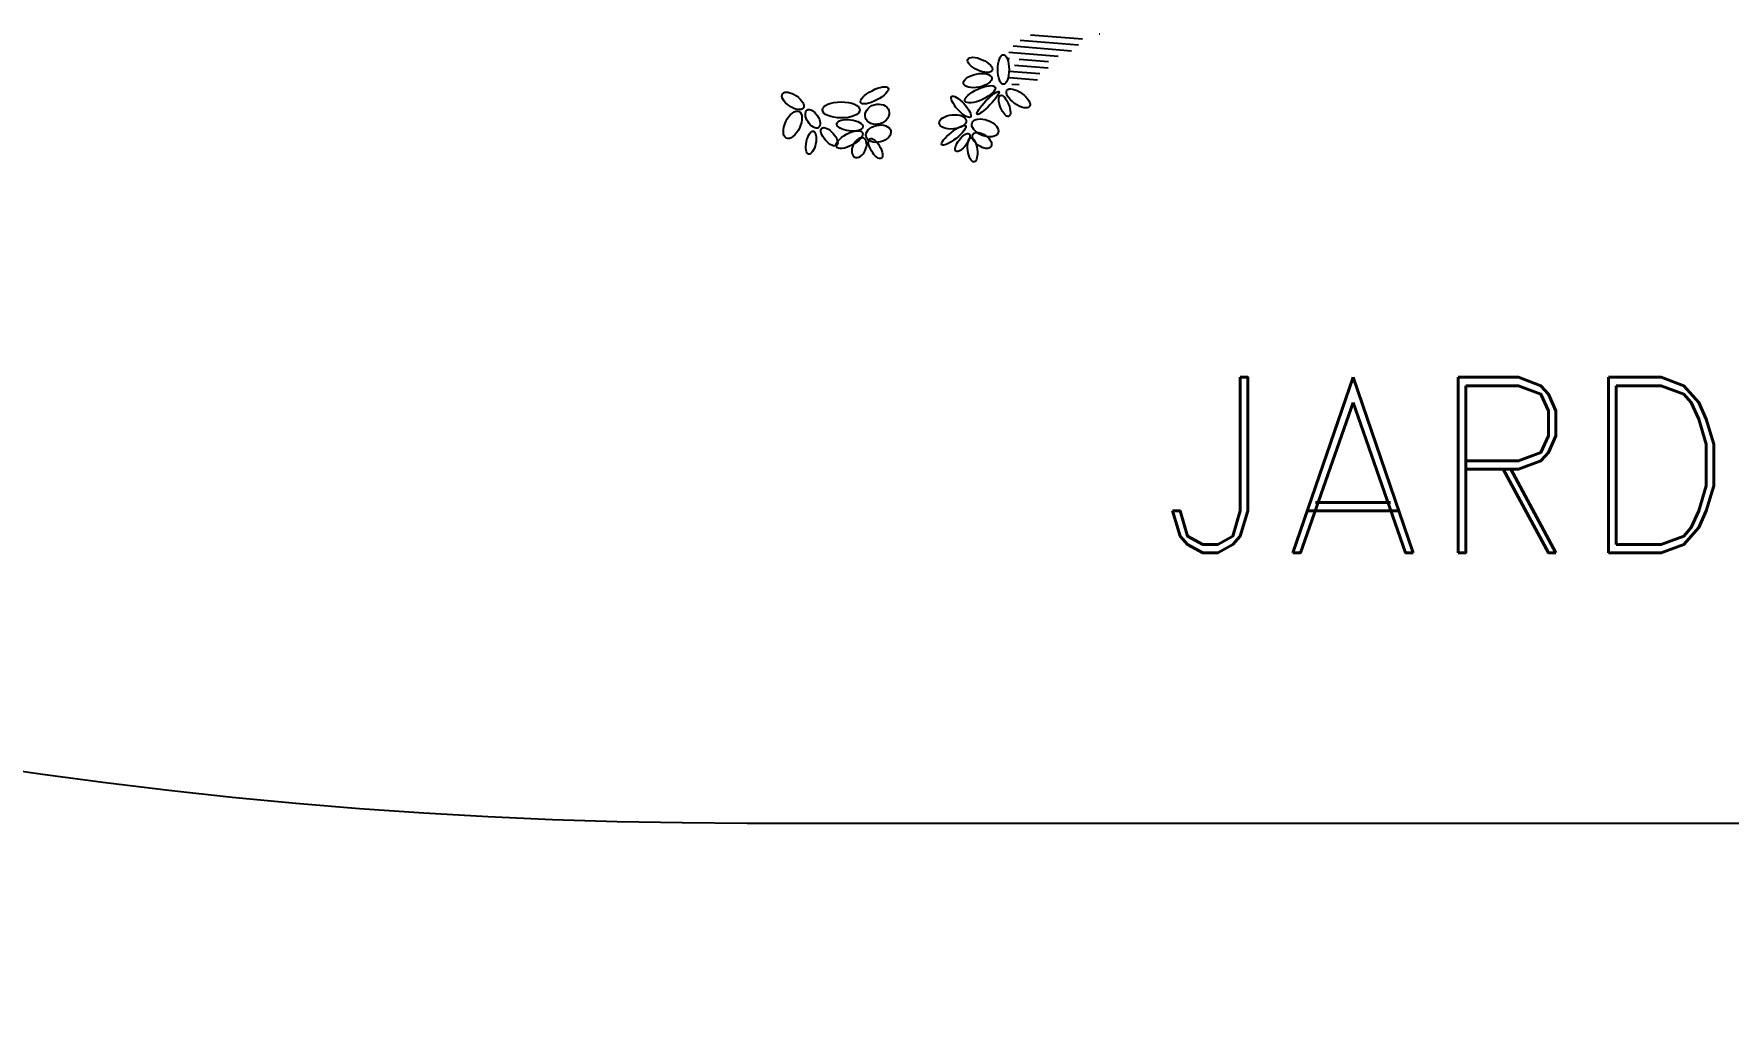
# Model space of a CAD drawing. Header units: millimetres. Extents: x 1590 to 1932, y -48 to 167.
# Drawn here: x 1634.451 to 1638.315, y -17.881 to -15.635 of the extents above; entities that cross this region are included whole.
import ezdxf
from ezdxf.enums import TextEntityAlignment as Align

# ---------------------------------------------------------------- set-up
doc = ezdxf.new("R2010")
doc.units = ezdxf.units.MM
doc.header["$LTSCALE"] = 0.1
doc.header["$MEASUREMENT"] = 0
doc.header["$PDMODE"] = 35
doc.header["$PDSIZE"] = 0.75
doc.layers.get('0').update_dxf_attribs({"linetype": 'CONTINUOUS'})
doc.layers.get('DEFPOINTS').update_dxf_attribs({"linetype": 'CONTINUOUS'})
for name, color, linetype in [('CALLES', 3, 'CONTINUOUS'), ('MUEBLES', 1, 'CONTINUOUS'), ('TEXT', 3, 'CONTINUOUS')]:
    doc.layers.add(name, color=color, linetype=linetype)
doc.styles.add('ROMAND', font='romand.shx')
doc.dimstyles.new('URBA', dxfattribs={"dimtxt": 20, "dimasz": 0.5, "dimexe": 1.25, "dimexo": 0.63, "dimgap": 0.63, "dimtad": 0, "dimtih": 1, "dimtoh": 1, "dimzin": 1, "dimdsep": 46, "dimtxsty": 'ROMAND', "dimcen": 2.5, "dimclrd": 1, "dimclre": 1, "dimclrt": 3, "dimadec": 0, "dimazin": 0, "dimtfac": 1, "dimtmove": 0, "dimatfit": 3, "dimfxl": 1, "dimtvp": 1, "dimtolj": 1, "dimtzin": 1, "dimarcsym": 0})

# ---------------------------------------------------------------- blocks, each defined once
blk = doc.blocks.new('E6', base_point=(554.09564, 428.344445))
blk.add_circle((554.330218, 428.344445), 0.234577)
blk = doc.blocks.new('ARB-9')
at = {"color": 0}
for p, q in [((25.619, 9.0653), (25.619, 9.0752)), ((25.557, 8.8441), (25.557, 9.0349)), ((25.5777, 8.865), (25.5777, 9.0567)), ((25.5984, 8.9077), (25.5984, 9.069)), ((25.619, 8.9369), (25.619, 9.0331)), ((25.6397, 8.9362), (25.6397, 9.0465)), ((25.6604, 8.9619), (25.6604, 9.0627)), ((25.6811, 8.9681), (25.6811, 9.0603)), ((25.7018, 9.0264), (25.7018, 9.0502)), ((25.5363, 8.8331), (25.5363, 9.0032)), ((25.5156, 8.7777), (25.5156, 8.7793))]:
    blk.add_line(p, q, dxfattribs=at)
for p, xscale, yscale, zscale, rotation in [((25.8342, 9.7228), 0.1758367028017242, -0.08556640991379312, 0.1758367028017242, 119.944796), ((25.8462, 9.7358), 0.2062085081896552, -0.1045811773706897, 0.2062085081896552, 20.744685), ((25.8398, 9.7099), 0.1454649148706897, -0.07865196012931033, 0.1454649148706897, 322.530636), ((25.9069, 9.6839), 0.1638478474137931, -0.06568735150862069, 0.1638478474137931, 6.885925999999999), ((25.8254, 9.5379), 0.261357288362069, -0.1114956271551724, 0.261357288362069, 85.44208800000001), ((25.895, 9.6571), 0.1574537877155173, -0.07173749288793103, 0.1574537877155173, 314.1184079999999), ((25.8798, 9.524), 0.1822307799568966, -0.07865196012931033, 0.1822307799568966, 92.20655800000002), ((25.8981, 9.524), 0.2062085081896552, -0.0847021015086207, 0.2062085081896552, 56.620077), ((25.8014, 9.5379), 0.2181973635775862, -0.07260180129310345, 0.2181973635775862, 237.514893), ((25.8494, 9.518), 0.170241907112069, -0.1382891528017241, 0.170241907112069, 248.38077), ((25.9101, 9.5111), 0.1766359668103449, -0.1175457859913793, 0.1766359668103449, 252.313808), ((25.9165, 9.518), 0.1454649148706897, 0.09161656875000002, 0.1454649148706897, 21.157575), ((25.9165, 9.4981), 0.1574537877155173, -0.06568735150862069, 0.1574537877155173, 325.179835), ((25.819, 9.1766), 0.1950188993534483, -0.05877288426724138, 0.1950188993534483, 132.760736), ((25.8318, 9.1895), 0.1878255756465518, -0.09853101853448276, 0.1878255756465518, 79.93621999999999), ((25.8494, 9.1895), 0.212602567887931, -0.05272274288793104, 0.212602567887931, 47.239264), ((25.6616, 9.1178), 0.1878255756465518, -0.07865196012931033, 0.1878255756465518, 109.518547), ((25.6855, 9.1178), 0.2006136950431035, -0.09248087715517243, 0.2006136950431035, 73.80598400000001), ((25.7159, 9.104), 0.2309855004310345, -0.07865196012931033, 0.2309855004310345, 60.76383000000001), ((25.8742, 9.1766), 0.1518589745689655, -0.05877288426724138, 0.1518589745689655, 32.228389), ((25.8862, 9.1697), 0.170241907112069, -0.06568735150862069, 0.170241907112069, 347.7961789999999), ((25.7287, 9.091), 0.2181973635775862, -0.03889382586206896, 0.2181973635775862, 39.219307), ((25.8374, 9.1697), 0.1942196353448276, -0.1114956271551724, 0.1942196353448276, 286.618283), ((25.8742, 9.1636), 0.1518589745689655, -0.08556640991379312, 0.1518589745689655, 300.195482), ((25.7039, 9.0781), 0.2062085081896552, -0.07865196012931033, 0.2062085081896552, 175.292933), ((25.7223, 9.0651), 0.1942196353448276, -0.08556640991379312, 0.1942196353448276, 301.060408), ((25.7407, 9.085), 0.1574537877155173, -0.0596371926724138, 0.1574537877155173, 333.206796)]:
    blk.add_blockref('E6', p, dxfattribs=dict(xscale=xscale, yscale=yscale, zscale=zscale, rotation=rotation))
blk = doc.blocks.new('UTP1$0$DIMBLOCK')
at = {"color": 4}
blk.add_line((-5.25, -5.25), (5.25, 5.25), dxfattribs=at)
at = {"color": 1}
blk.add_line((-7.5, 0), (10.5, 0), dxfattribs=at)
blk = doc.blocks.new('*D161')
at = {"layer": 'CALLES', "color": 1, "linetype": 'Continuous', "transparency": 16777216}
for p, q in [((1625.9187, -15.2959), (1625.1025, -16.128)), ((1625.9387, -15.2959), (1625.9187, -15.2959))]:
    blk.add_line(p, q, dxfattribs=at)
at = {"layer": 'DEFPOINTS', "color": 0, "linetype": 'Continuous', "transparency": 16777216}
for p in [(1635.5927, -5.4342), (1625.0885, -16.1422)]:
    blk.add_point(p, dxfattribs=at)
at = {"layer": 'CALLES', "color": 1, "linetype": 'Continuous', "transparency": 16777216, "xscale": 0.02, "yscale": 0.02, "zscale": 0.02, "rotation": 225.5505925498362}
blk.add_blockref('UTP1$0$DIMBLOCK', (1625.0885, -16.1422), dxfattribs=at)
at = {"layer": 'CALLES', "color": 3, "linetype": 'Continuous', "transparency": 16777216, "insert": (1627.1968, -15.2959), "char_height": 0.5, "attachment_point": 5, "style": 'ROMAND'}
blk.add_mtext('\\A1;R15.00', dxfattribs=at)

msp = doc.modelspace()

# ---------------------------------------------------------------- linework, layer by layer
at = {"layer": 'CALLES', "color": 4, "linetype": 'Continuous'}
msp.add_line((1636.0781, -17.4342), (1655.4007, -17.4342), dxfattribs=at)
for centre, radius, start in [((1635.5927, -5.4342), 15, 180), ((1636.0781, -5.9342), 11.5, 180.055)]:
    msp.add_arc(centre, radius, start, 270, dxfattribs=at)

# ---------------------------------------------------------------- block references
at = {"layer": 'MUEBLES', "color": 2, "xscale": -0.6986508197169038, "yscale": 0.698650819716903, "zscale": 0.6986508197169048, "rotation": 85.337911762603}
msp.add_blockref('ARB-9', (1644.4433, 1.6336), dxfattribs=at)

# ---------------------------------------------------------------- texts
at = {"layer": 'TEXT', "style": 'ROMAND'}
msp.add_text('JARDIN PERIMETRAL', height=0.4, dxfattribs=at).set_placement((1639.654, -16.8177), align=Align.CENTER)

# ---------------------------------------------------------------- dimensions: what is measured, and where the dimension line sits
at = {"layer": 'CALLES', "color": 8, "linetype": 'Continuous'}
dim = msp.add_radius_dim(center=(1635.5927, -5.4342), mpoint=(1625.0885, -16.1422), dimstyle='URBA', override={"dimtxt": 0.5, "dimasz": 0.02, "dimexe": 0.18, "dimexo": 0.0625, "dimgap": 0.02, "dimzin": 0, "dimblk1": 'UTP1$0$DIMBLOCK', "dimblk2": 'UTP1$0$DIMBLOCK', "dimsah": 1, "dimcen": 0.09, "dimtdec": 4, "dimtofl": 0, "dimtvp": 0, "dimtzin": 0}, dxfattribs=at)
dim.commit()
dim.dimension.update_dxf_attribs({"geometry": '*D161', "text_midpoint": (1627.1968, -15.2959), "dimtype": 164})

doc.saveas('drawing.dxf')
